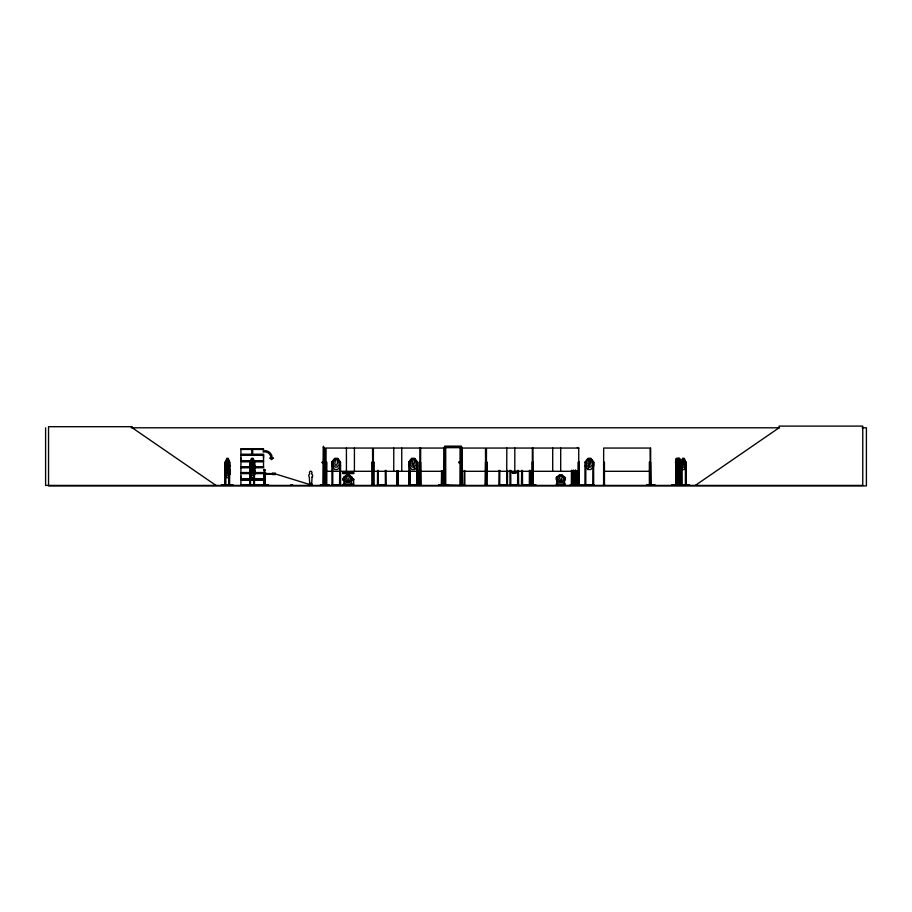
<?xml version="1.0" encoding="UTF-8"?>
<svg xmlns="http://www.w3.org/2000/svg" width="912" height="912" viewBox="0 0 912 912"><rect width="100%" height="100%" fill="white"/><g stroke="black" fill="none" stroke-linecap="round" stroke-linejoin="round"><path stroke-width="1.37" d="M251.792 478.96L240.916 478.96L240.928 476.292M251.062 460.674L240.916 460.674L240.928 458.006M263.522 458.006L263.522 455.339L252.658 455.339M320.226 484.967L329.38 484.945M445.774 485.412L445.672 447.439L460.435 447.439L460.332 485.412L438.604 484.945L448.351 485.298M448.351 484.979L438.604 484.967M536.074 484.979L522.542 484.808M583.361 484.967L569.134 485.401M646.448 484.979L655.158 484.945M322.164 462.658L322.153 462.213M322.153 462.418L322.278 462.68M324.205 462.224L324.136 463.022M325.231 462.68L325.231 462.407M323.372 463.022L323.304 462.224M579.314 462.863L579.325 462.213M675.781 461.985L675.632 485.412M677.605 461.985L677.502 485.401M678.197 461.985L678.175 485.412M224.968 485.412L225.013 462.179L225.8 461.894M226.575 470.17L227.316 467.411L226.541 464.618L227.578 466.841L228.524 464.584L227.818 467.389L228.627 470.284L227.567 467.924L226.598 470.011M251.381 470.17L252.111 467.411L251.336 464.618L252.385 466.841L253.331 464.584L252.624 467.389L253.422 470.284L252.362 467.924L251.404 470.011M680.341 485.412L680.238 461.894M685.436 461.985L685.379 485.412M680.238 461.985L679.463 458.451M332.755 461.985L332.777 485.412M409.762 462.042L408.872 462.179L408.781 465.827L411.688 469.509L414.641 469.509L417.548 465.827M416.795 461.985L416.624 485.412M592.994 462.042L592.732 485.412L592.732 484.568L593.701 484.568L593.746 485.344M677.867 465.793L677.137 469.509L676.282 469.509L675.53 462.145L676.351 462.179L676.875 459.032M679.052 462.167L678.471 459.032M678.289 485.412L678.71 458.554M671.551 484.979L689.7 484.979M679.964 485.344L680.17 461.848L680.181 485.412M227.191 459.032L228.251 462.179L227.749 465.223L226.803 463.798L227.27 459.032M227.464 467.149L227.464 473.351M251.986 459.032L253.046 462.179L252.556 465.223L251.598 463.798L252.065 459.032M252.259 467.149L252.259 473.351M675.929 464.938L676.909 467.126L677.935 459.032L678.551 459.032M226.792 458.554L226.062 464.938L227.042 467.126L228.011 467.126L228.958 462.179L228.239 458.554L226.712 458.554M226.985 466.682L226.256 473.066L227.236 475.255L228.205 475.255L229.151 473.066L228.433 466.682M251.587 458.554L250.868 464.938L251.837 467.126L252.806 467.126L253.764 462.179L253.046 458.554L251.507 458.554M251.78 466.682L251.062 473.066L252.031 475.255L253 475.255L253.958 473.066L253.24 466.682M339.788 461.962L339.56 485.412M677.046 469.509L678.79 458.451L677.969 462.179L677.924 485.412M679.463 469.509L680.192 465.793M420.432 485.401L420.683 448.054M462.145 485.298L462.635 484.568M221.308 484.979L233.301 484.979M228.821 484.979L228.946 474.479M246.103 485.344L258.119 485.344M253.616 485.344L253.741 475.847M684.205 458.554L684.992 464.938L683.943 467.126L682.883 467.126L681.811 464.938L681.811 462.179L682.609 458.554L684.285 458.554M590.839 458.451L593.746 462.145L593.746 465.827L590.839 469.509L587.887 469.509L590.839 458.451L587.887 458.451L584.98 462.145L584.957 484.979M227.943 473.351L227.943 467.149M252.749 473.351L252.749 467.149M573.146 484.979L573.352 470.375M334.738 458.554L333.302 462.179L333.302 464.938L335.217 467.126L337.121 467.126L339.013 464.938L339.013 462.179L337.588 458.554L334.738 458.554L331.877 462.179L331.991 485.412M411.734 458.554L410.297 462.179L410.297 464.938L412.213 467.126L414.128 467.126L416.009 464.938L416.009 462.179L414.595 458.554L411.734 458.554L408.872 462.179L408.964 485.412M225.458 485.412L225.287 462.145L226.769 458.451L228.262 458.451M226.849 462.145L225.344 465.861L226.769 469.509L228.262 469.509L229.699 465.793L228.262 462.145L226.769 462.145L225.287 465.827L226.792 469.418M226.963 466.579L225.446 470.296L225.481 473.955L226.883 477.637L228.456 477.637L229.892 473.921L229.801 470.296L228.376 466.579L226.883 466.579L225.538 470.296M228.65 468.209L229.824 465.827L228.353 462.145M225.424 469.486L226.769 473.203L228.353 473.203L229.778 469.486L229.664 462.145L228.182 458.451M228.353 473.203L229.699 469.486M228.376 477.637L229.938 473.955L229.938 470.261M250.082 485.412L250.093 462.145L251.564 458.451L253.069 458.451C255.223 463.011 255.599 468.745 253.148 473.203L251.564 473.203L250.219 469.486M253.069 469.509L251.484 469.509L250.059 465.793L251.564 462.145L253.148 462.145L254.63 465.827L252.966 469.418M250.139 465.861L251.655 462.145M251.758 466.579L250.333 470.296M252.989 469.509L254.494 465.793M253.069 473.203L254.573 469.486M253.16 477.546L254.608 473.921L254.653 470.261L253.183 466.579L251.678 466.579M339.709 462.133L340.438 462.179L337.588 458.554M416.773 462.088L417.411 462.179L414.595 458.554M592.914 462.133L593.609 462.179L593.678 485.412M331.729 485.344L331.808 484.568L332.777 484.568M397.005 485.355L397.062 484.568M397.347 484.945L397.518 470.569M408.747 485.298L408.781 484.568L410.275 484.568M486.347 484.967L486.472 448.054L578.835 448.054M498.853 485.344L499.024 470.375M531.571 485.298L531.468 484.568M531.787 485.355L531.856 470.569M532.22 485.298L532.163 462.179L533.132 462.179L533.189 485.355M682.666 458.451L681.013 462.179L680.911 485.412M679.03 469.509L680.683 465.793L680.74 462.145L679.03 458.451M684.228 469.509L685.881 465.793L684.308 469.509L682.586 469.509M347.392 475.574L346.457 478.618L348.338 479.53L349.319 477.58L348.338 475.574L347.392 475.654M560.287 475.574L559.364 478.618L561.245 479.53L562.214 477.58L561.245 475.574L560.287 475.654M263.944 485.366L264.206 470.432M458.747 462.167L459.26 463.045L458.998 462.065M340.552 465.827L337.634 469.509L334.693 469.509L331.774 465.827L331.774 462.145L334.693 458.451L337.634 458.451L340.552 462.145L340.598 485.344M408.781 462.145L411.688 458.451L414.641 458.451L417.548 462.145L417.548 484.933M517.047 471.299L515.622 473.111L512.761 473.111L511.336 471.299M517.127 471.356L515.668 473.203L512.715 473.203L511.267 471.356M309.088 485.401L309.248 484.147L309.464 484.956M309.658 485.401L310 485.412M311.425 485.401L312.155 484.147L311.927 484.956M441.385 485.355L441.898 470.569M343.493 477.637L346.446 475.277L349.353 475.209L352.26 477.569L352.26 479.986L349.353 482.334L346.4 482.334L343.493 479.917L343.493 477.569L346.4 475.209L349.353 475.289M565.166 477.569L565.166 479.986L562.259 482.334L559.307 482.334L556.4 479.917L556.4 477.569L559.307 475.209L562.259 475.209L565.166 477.637M556.4 477.637L559.352 475.277L562.214 475.346M695.332 485.412L779.053 427.796L779.053 426.098L862.763 426.098L862.763 485.412L45.6 485.412L45.6 427.796M312.121 485.275L274.979 473.807M409.18 485.355L409.306 484.568M521.447 485.355L521.664 470.375M529.348 484.933L529.405 470.375M585.88 462.167L585.071 462.179M332.641 462.133L331.9 462.179M131.191 427.796L779.486 427.796M862.125 427.796L866.4 427.796L866.4 485.902L48.541 485.902L48.541 426.702L132.263 426.702L132.263 427.796L215.973 485.412M323.361 447.575L324.227 447.575L324.227 485.298M445.774 447.541L460.332 447.541L460.298 485.298M577.342 447.575L578.208 447.575M444.247 448.054L373.407 448.054L373.282 485.412M460.651 448.054L485.458 448.054L485.754 485.401M240.905 448.898L251.803 448.898M252.658 448.898L263.545 448.898M263.545 449.092L252.658 449.092L252.67 454.267L263.534 454.267M240.928 449.434L251.78 449.434M252.67 449.434L263.522 449.434M240.848 454.632L251.872 454.632M252.59 454.632L263.614 454.632M240.848 454.963L251.872 454.963M252.59 454.963L263.614 454.963M251.792 455.339L240.916 455.339L240.916 460.674M679.554 458.451L677.388 458.451L675.815 462.179L675.883 485.412M682.586 458.451L684.308 458.451L685.881 462.179L685.915 485.412M590.794 458.554L587.932 458.554L586.507 462.179L586.507 464.938L588.422 467.126L590.326 467.126L592.219 464.938L592.219 462.179L590.794 458.554L593.655 462.179M677.126 458.554L676.294 458.554L675.53 462.145L676.373 458.451L677.137 458.451L677.89 462.145L677.046 458.451M677.411 458.554L679.543 458.554M679.292 459.032L678.95 465.223L679.201 459.032M253.388 460.674L263.534 460.674L263.534 455.339M240.848 461.05L251.131 461.05M254.197 461.05L263.614 461.05M240.848 461.381L251.131 461.381M254.197 461.381L263.614 461.381M250.196 461.757L240.916 461.757L240.916 466.898L250.207 466.898L240.928 466.762M254.254 461.757L263.534 461.757L263.534 466.898L254.243 466.91M225.697 461.848L225.766 485.412M250.492 461.848L250.561 484.933M254.072 461.848L254.003 485.412L253.958 484.568M681.401 461.848L681.458 485.412M225.287 462.145L225.424 465.861M229.664 462.145L228.946 462.179M253.741 462.179L254.539 462.145L254.448 485.412M578.892 462.179L579.074 485.355L579.154 462.179L578.048 462.179L577.957 485.412M680.306 462.145L679.451 458.554L679.326 467.126L678.334 464.938M680.66 462.145L680.569 485.412M685.368 462.133L686.12 462.179L686.143 485.412M250.538 462.179L249.808 462.179L249.82 485.412L249.763 484.568L250.549 484.568M326.063 462.179L326.861 462.179L326.758 485.412M372.552 462.179L371.765 462.179L371.857 485.412M373.396 462.179L374.194 462.179L374.102 485.412M419.885 462.179L419.098 462.179L419.189 485.412M420.683 462.179L421.127 485.412M443.927 462.179L443.528 485.412M462.213 462.179L462.646 485.412M485.458 462.179L485.013 485.412M486.472 462.179L487.259 462.179L487.168 485.412M603.664 462.179L604.451 462.179L604.451 485.412L604.542 484.568L603.573 484.568M650.142 462.179L649.355 462.179L649.355 485.412M650.644 462.179L650.951 485.412M677.662 462.179L678.266 462.179M680.067 462.179L681.8 462.179M227.829 462.715L226.803 465.861L227.27 468.916L228.251 467.48L227.749 462.715M252.635 462.715L251.598 465.861L252.065 468.916L253.046 467.48L252.556 462.715M250.219 465.861L251.484 469.509M677.776 465.793L678.802 469.418M681.093 465.793L682.666 469.509M254.266 466.762L263.522 466.762M240.905 467.183L250.207 467.183M254.243 467.183L263.545 467.183M250.207 467.4L240.905 467.4L240.928 472.541L250.196 472.541M254.243 467.4L263.545 467.366M240.928 467.708L250.196 467.708M254.266 467.708L263.522 467.708M677.388 469.509L679.554 469.509M263.956 469.646L264.811 469.646M254.608 470.296L253.262 466.579M263.956 470.25L264.811 470.25M264.811 470.432L263.956 470.432L263.956 469.463L264.811 469.463L264.936 485.412M326.063 471.299L372.552 471.299M373.407 471.299L443.927 471.299M460.651 471.299L485.458 471.299M486.472 471.299L578.835 471.299M603.664 471.299L650.142 471.299M254.254 472.541L263.534 472.541M342.809 472.541L353.685 472.541M240.848 472.918L250.253 472.918M254.197 472.918L263.614 472.918M342.73 472.918L353.753 472.918M226.792 473.111L228.331 473.111M251.587 473.111L253.126 473.111M240.848 473.248L250.253 473.248M254.197 473.248L263.614 473.248M264.058 473.317L265.027 473.317L265.153 485.366M342.73 473.248L353.753 473.248M250.196 473.613L240.916 473.613L240.916 478.96M254.254 473.613L263.534 473.613M265.78 473.556L273.041 473.556M342.809 473.613L353.685 473.613M225.481 473.955L226.963 477.637M254.733 470.261L254.733 473.955L253.183 477.637L251.678 477.637L250.333 473.921M250.207 473.955L251.758 477.637M265.78 474.046L273.041 474.046M264.058 474.274L265.027 474.274M264.058 474.525L265.027 474.525M264.811 477.215L263.956 477.215L263.956 478.184L264.811 478.184M263.956 477.398L264.811 477.398M263.956 478.002L264.811 478.093M252.658 478.96L263.534 478.96M342.809 478.96L344.405 478.96M352.078 478.96L353.685 478.96M240.848 479.324L251.872 479.324M252.59 479.324L263.614 479.324M342.73 479.324L344.348 479.324M352.146 479.324L353.753 479.324M240.848 479.655L251.872 479.655M252.59 479.655L263.614 479.655M342.73 479.655L344.348 479.655M352.146 479.655L353.753 479.655M251.792 480.031L240.916 480.031L240.916 485.184L268.903 485.321L240.928 485.036M252.658 480.031L263.534 480.031M342.809 480.031L344.405 480.031M352.078 480.031L353.685 480.031L353.685 485.184L342.798 485.184M562.259 482.266L559.307 482.334M224.933 484.568L225.743 484.568M228.866 484.568L229.676 484.568L229.653 485.412M253.673 484.568L254.482 484.568M324.33 484.694L326.941 484.568L326.941 485.412M339.56 484.568L340.529 484.568M372.643 484.568L371.674 484.568L371.674 485.412M373.304 484.568L374.285 484.568L374.285 485.412M377.465 484.568L378.434 484.568L378.434 485.412M386.175 484.568L385.206 484.568L385.206 485.412M396.88 484.568L398.396 484.568L398.396 485.412M419.976 484.568L419.007 484.568L419.007 485.412M486.381 484.568L487.35 484.568L487.35 485.412M498.932 484.568L499.901 484.568L499.901 485.412M506.673 484.568L507.642 484.568L507.642 485.412M510.811 484.568L509.842 484.568L509.842 485.412M517.583 484.568L518.552 484.568M521.573 484.568L522.542 484.568M529.313 484.568L530.305 484.568L530.282 485.412M533.224 484.568L530.841 484.694L530.727 485.355M572.212 484.568L571.208 484.568L571.208 485.412M573.283 484.568L573.91 484.568M576.008 484.568L575.039 484.568L575.039 485.412M577.239 484.694L579.245 484.568L579.245 485.412M584.98 484.568L585.949 484.568L585.949 485.412M650.233 484.568L649.264 484.568L649.264 485.412M675.587 484.568L676.67 484.568M677.593 484.568L678.631 484.568L678.631 485.412L678.562 464.903M680.01 484.568L681.868 484.568L681.845 485.412M685.357 484.568L686.2 484.568M310.069 484.796L311.323 484.796M332.777 484.808L339.56 484.808M378.434 484.808L385.206 484.808M409.75 484.808L417.046 484.808M419.965 484.933L419.885 448.054M499.901 484.808L506.673 484.808M510.811 484.808L517.583 484.808M585.949 484.808L592.732 484.808M309.236 484.956L312.155 484.956M342.821 485.036L353.674 485.036M372.734 484.979L372.552 448.054L326.063 448.054L326.017 485.412M312.155 485.161L309.476 485.389M464.846 485.344L464.755 470.569M585.846 461.882L585.766 485.412M650.313 484.945L650.142 448.054L603.664 448.054L603.596 485.412M650.655 485.355L650.655 448.054M578.767 485.366L578.721 448.054M518.632 485.344L518.461 470.375M443.665 485.344L443.585 484.568M577.216 485.344L577.342 471.322M349.307 475.346L352.26 477.637M584.98 465.827L587.887 469.509M562.214 475.277L563.627 477.58L563.627 479.347L561.746 480.749L559.831 480.749L557.916 479.347L557.916 477.58L559.352 475.346M349.307 475.277L350.732 477.58L350.732 479.347L348.84 480.749L346.936 480.749L345.021 479.347L345.021 477.58L346.446 475.346M576.042 485.298L575.848 470.375M252.989 458.451L254.494 462.179M253.069 462.145L254.573 465.861M250.139 469.486L251.655 473.203M225.344 469.486L226.849 473.203M411.688 458.451L414.641 469.509M679.007 458.554L679.531 460.97M677.969 465.793L678.79 469.509M676.294 463.798L676.784 465.223L676.784 459.032M681.503 461.962L681.595 485.412M676.248 485.298L676.202 461.871M571.642 485.401L571.528 484.568M677.035 458.554L677.399 462.179M685.687 462.179L685.687 485.412M685.63 484.568L685.63 485.412M681.8 467.639L681.788 485.412M681.093 462.179L681.082 485.412M680.717 484.568L680.717 485.412M677.753 484.568L677.798 485.412M676.601 469.007L676.647 485.412M676.351 469.007L676.396 485.412M676.111 484.568L676.054 485.412M650.051 484.568L650.051 485.412M603.755 484.568L603.755 485.412M585.162 484.568L585.162 485.412M578.482 484.568L578.482 485.412M578.368 470.375L578.425 485.412L578.231 470.375M577.399 470.569L577.433 485.412M577.114 471.253L577.148 485.412M575.643 470.375L575.711 485.412M575.563 470.375L575.62 485.412M575.358 470.375L575.335 485.412L575.13 470.569M573.842 470.375L573.865 485.412M573.648 470.375L573.58 485.412M573.488 484.568L573.443 485.412M572.132 470.375L572.075 485.412M571.995 470.375L571.892 485.412M571.425 470.375L571.345 485.412M565.235 485.412L565.235 483.998L556.331 483.998L556.331 485.412M564.539 485.412L564.539 477.136L564.004 485.412M560.698 448.054L560.698 471.299M557.574 485.401L557.027 477.113L557.027 485.412M556.491 477.58L556.491 479.963M552.706 448.054L552.706 471.299M532.95 448.054L533.018 485.412M532.87 484.568L532.87 485.412M532.574 484.568L532.574 485.412M532.346 448.054L532.391 485.412M531.947 484.568L532.072 485.412M531.559 470.569L531.628 485.412M530.191 470.375L530.077 485.412M529.781 470.569L529.769 485.412M529.519 484.568L529.496 485.412M522.451 470.375L522.542 485.412M522.359 484.568L522.359 485.412M521.744 484.568L521.744 485.412M518.369 484.568L518.369 485.412M517.765 484.568L517.765 485.412M517.674 470.375L517.583 485.412M514.813 448.054L514.813 471.299M510.72 470.375L510.811 485.412M510.629 484.568L510.629 485.412M509.933 470.375L510.025 485.412M507.551 470.375L507.46 485.412M506.855 484.568L506.855 485.412M506.821 448.054L506.673 485.412M499.81 470.375L499.719 485.412M499.115 484.568L499.115 485.412M486.563 484.568L486.563 485.412M464.356 470.569L464.311 485.412M462.555 484.568L462.555 485.412M462.213 448.054L462.213 485.412M461.575 485.412L461.575 446.299L444.532 446.299L444.532 485.412L444.383 484.694M461.347 485.412L461.347 446.515L444.76 446.515L444.76 485.412M446.082 484.694L446.082 485.412M444.235 484.568L444.235 485.412L443.973 484.568L442.582 484.568L442.582 485.412M443.927 448.054L443.848 485.412M443.369 484.568L443.198 485.412L443.107 470.569M442.673 470.569L442.81 485.412M441.511 470.569L441.556 485.412M419.794 484.568L419.794 485.412M417.924 470.375L418.141 485.355L418.015 484.568L416.522 484.568L416.533 485.412M417.308 484.568L417.308 485.412M417.137 470.375L417.046 485.412M410.183 470.375L410.275 485.412M410.092 484.568L410.092 485.412M409.602 461.882L409.75 485.412M409.397 470.375L409.488 485.412M401.747 448.054L401.747 471.299M398.305 470.569L398.213 485.412M397.849 484.568L397.86 485.412M397.757 470.569L397.678 485.412M396.982 470.569L396.857 485.412M393.756 448.054L393.756 471.299M386.084 470.375L386.175 485.412M386.004 484.568L386.004 485.412M385.297 470.375L385.388 485.412M378.343 470.375L378.252 485.412M377.557 470.375L377.465 485.412M373.487 484.568L373.498 485.412M372.461 484.568L372.461 485.412M354.415 448.054L354.415 471.299M352.328 485.412L352.328 483.998L343.436 483.998L343.436 485.412M352.169 477.58L352.169 479.963M351.633 485.412L351.633 477.136L351.097 485.412M349.353 482.334L346.4 482.334M346.423 448.054L346.423 471.299M344.668 485.401L344.132 477.113L344.132 485.412M340.347 484.568L340.347 485.412M339.743 484.568L339.743 485.412M332.595 484.568L332.595 485.412M325.231 484.568L325.219 485.412L325.185 462.179L324.433 462.179L324.444 485.412M324.877 448.054L324.877 485.412M324.74 448.054L324.74 485.412M323.464 485.412L323.464 446.299L323.076 485.412M311.14 484.956L311.14 483.257L310.251 483.257L310.251 484.956M292.615 485.412L292.615 484.694L290.917 484.694L290.917 485.412M274.979 472.712L274.979 474.89M273.041 472.712L273.041 474.89M264.241 474.525L264.241 485.412M254.186 484.568L254.186 485.412M250.207 462.179L250.253 485.412M229.607 462.179L229.63 485.412M229.277 462.133L229.208 469.007M229.345 477.215L229.288 485.412M229.208 474.479L229.163 485.412M225.23 484.568L225.23 485.412M263.021 450.881A7.319 7.319 0 0 1 272.243 457.961L273.452 457.961L271.582 459.659L269.701 457.961L270.921 457.961A6.11 6.11 0 0 0 263.215 452.056M322.882 462.19L322.882 463.022L322.882 462.19M324.615 462.19L324.615 463.022L324.615 462.19M312.064 477.067L311.665 484.534L309.727 484.534L309.328 477.067A1.938 1.938 0 0 1 309.727 474.023C307.971 470.204 313.432 470.204 311.665 474.023A1.938 1.938 0 0 1 312.064 477.067M683.134 459.032L682.621 463.798L683.669 465.223L684.205 462.179L683.134 459.032M226.792 462.236L226.062 468.631L227.042 470.82L228.011 470.82L228.958 465.861L228.239 462.236L226.792 462.236M251.587 462.236L250.868 468.631L251.837 470.82L252.806 470.82L253.764 465.861L253.046 462.236L251.587 462.236M335.673 459.032L334.75 463.798L335.673 465.223L336.631 465.223L337.6 462.179L336.631 459.032L335.673 459.032M412.669 459.032L411.745 463.798L412.669 465.223L413.626 465.223L414.595 462.179L413.626 459.032L412.669 459.032M588.878 459.032L587.944 463.798L588.878 465.223L589.825 465.223L590.805 462.179L589.825 459.032L588.878 459.032M251.803 449.114L240.905 449.103L240.928 454.267L251.792 454.267L251.792 449.114M323.931 461.757L323.555 463.319L323.931 461.757M265.78 473.134L263.625 473.134L263.625 474.468L265.78 474.468L265.78 473.134M253.422 478.048L251.005 478.048L253.433 478.139"/></g></svg>
